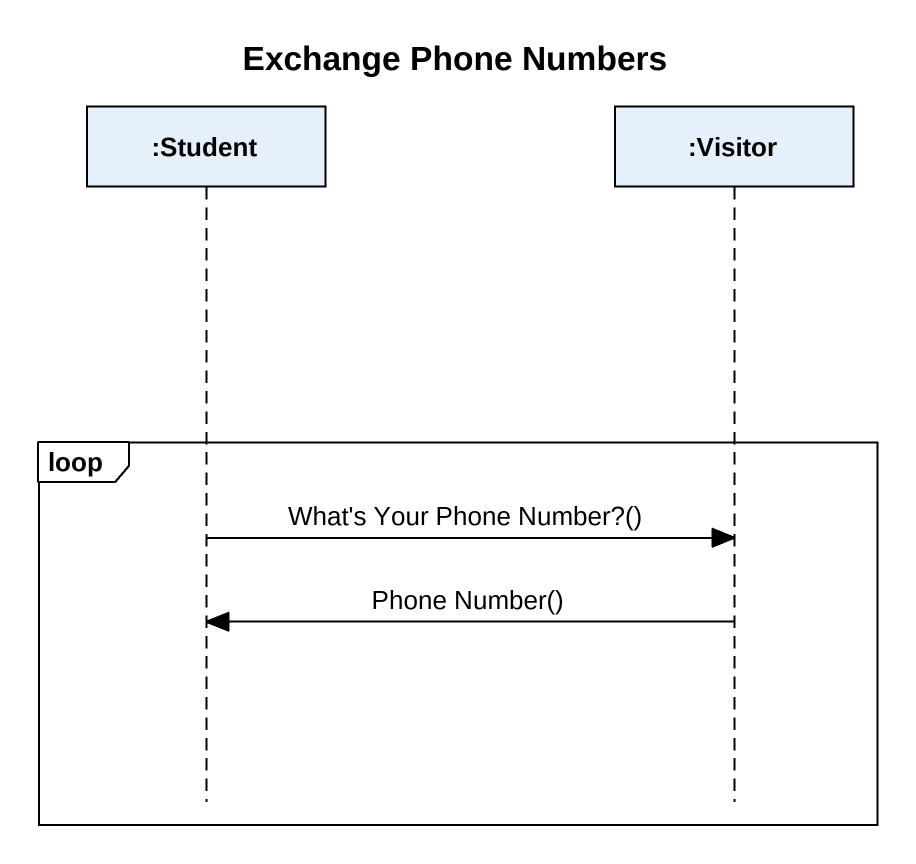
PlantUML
@startuml
title Exchange Phone Numbers
hide footbox
participant ":Student" as Student
participant ":Visitor" as Visitor

loop
  Student -> Visitor : What's Your Phone Number?()
  Visitor -> Student : Phone Number()
end
@enduml
